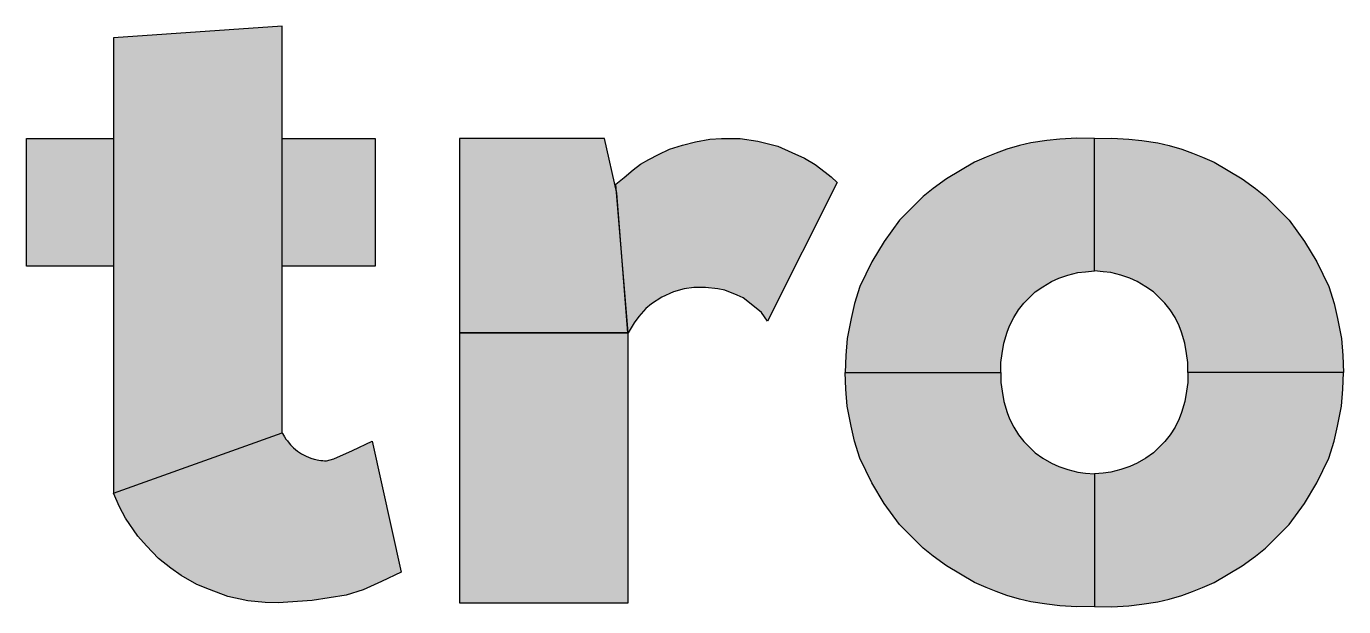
# Model space of a CAD drawing. Extents: x 0 to 119, y 0 to 84.
# Drawn here: x 114.119 to 115.479, y 8.117 to 8.716 of the extents above; entities that cross this region are included whole.
import ezdxf

# ---------------------------------------------------------------- set-up
doc = ezdxf.new("R2010")
doc.units = 0
doc.header["$MEASUREMENT"] = 0
doc.layers.add('16', color=10, linetype='CONTINUOUS')

msp = doc.modelspace()

# ---------------------------------------------------------------- linework, layer by layer
at = {"layer": '16', "linetype": 'Continuous'}
for points in [[(114.382967, 8.716434), (114.208967, 8.704434), (114.208967, 8.23403), (114.382967, 8.296434), (114.382967, 8.716434)], [(114.118967, 8.600648), (114.208967, 8.600648), (114.208967, 8.468648), (114.118967, 8.468648), (114.118967, 8.600648)], [(114.382967, 8.600648), (114.478967, 8.600648), (114.478967, 8.468648), (114.382967, 8.468648), (114.382967, 8.600648)], [(114.728761, 8.544088), (114.715967, 8.600648), (114.566245, 8.600648), (114.566245, 8.399648), (114.739967, 8.399648), (114.728701, 8.544018)], [(114.740245, 8.399648), (114.727688, 8.553433), (114.736094, 8.560349), (114.745612, 8.568201), (114.752989, 8.573912), (114.761555, 8.578671), (114.771549, 8.583906), (114.782971, 8.589617), (114.796297, 8.593663), (114.80986, 8.597232), (114.824614, 8.599849), (114.836861, 8.600512), (114.843151, 8.600665), (114.855933, 8.600493), (114.874237, 8.597633), (114.894907, 8.592448), (114.909484, 8.586095), (114.922439, 8.580291), (114.933393, 8.573516), (114.943766, 8.565872), (114.949844, 8.560859), (114.956278, 8.555202), (114.884245, 8.411648), (114.877865, 8.420593), (114.865742, 8.430599), (114.859093, 8.43579), (114.853014, 8.43865), (114.840321, 8.443656), (114.832811, 8.445285), (114.820298, 8.446695), (114.808319, 8.446695), (114.798129, 8.445265), (114.787223, 8.442047), (114.775098, 8.436633), (114.764512, 8.429732), (114.758753, 8.424832), (114.751467, 8.41666), (114.746461, 8.410045), (114.740245, 8.399648)], [(115.125168, 8.358835), (115.125168, 8.369184), (115.126549, 8.378318), (115.128203, 8.389071), (115.131546, 8.400335), (115.13411, 8.40701), (115.138385, 8.415632), (115.143374, 8.423374), (115.148894, 8.43036), (115.154482, 8.435947), (115.160487, 8.441952), (115.168577, 8.447374), (115.177523, 8.452817), (115.18509, 8.456214), (115.194265, 8.459217), (115.204773, 8.462052), (115.212446, 8.462886), (115.221671, 8.463661), (115.221676, 8.600638), (115.203691, 8.600975), (115.186063, 8.59997), (115.172539, 8.598401), (115.156269, 8.595933), (115.144414, 8.593176), (115.131317, 8.589316), (115.120289, 8.585456), (115.110088, 8.581183), (115.097956, 8.576082), (115.06914, 8.558792), (115.055419, 8.548907), (115.045056, 8.540618), (115.033679, 8.529241), (115.020381, 8.515944), (115.0048, 8.494214), (114.99182, 8.472975), (114.979628, 8.447409), (114.974121, 8.430103), (114.970581, 8.414371), (114.966584, 8.393684), (114.965075, 8.376219), (114.964256, 8.358835), (115.125168, 8.358835)], [(115.318175, 8.358835), (115.318175, 8.369184), (115.316794, 8.378318), (115.31514, 8.389071), (115.311797, 8.400335), (115.309233, 8.40701), (115.304958, 8.415632), (115.299969, 8.423374), (115.294449, 8.43036), (115.288861, 8.435947), (115.282856, 8.441952), (115.274766, 8.447374), (115.26582, 8.452817), (115.258252, 8.456214), (115.249078, 8.459217), (115.238569, 8.462052), (115.230896, 8.462886), (115.221671, 8.463661), (115.221666, 8.600638), (115.239651, 8.600975), (115.257279, 8.59997), (115.270804, 8.598401), (115.287074, 8.595933), (115.298929, 8.593176), (115.312025, 8.589316), (115.323054, 8.585456), (115.333255, 8.581183), (115.345386, 8.576082), (115.374203, 8.558792), (115.387924, 8.548907), (115.398287, 8.540618), (115.409664, 8.529241), (115.422961, 8.515944), (115.438543, 8.494214), (115.451522, 8.472975), (115.463715, 8.447409), (115.469222, 8.430103), (115.472761, 8.414371), (115.476759, 8.393684), (115.478268, 8.376219), (115.479087, 8.358835), (115.318175, 8.358835)], [(114.740245, 8.399648), (114.566245, 8.399648), (114.566245, 8.120648), (114.740245, 8.120648), (114.740245, 8.399648)], [(115.125168, 8.358835), (115.125168, 8.348486), (115.126549, 8.339352), (115.128203, 8.328599), (115.131546, 8.317335), (115.13411, 8.31066), (115.138385, 8.302038), (115.143374, 8.294296), (115.148894, 8.287311), (115.154482, 8.281723), (115.160487, 8.275718), (115.168577, 8.270296), (115.177523, 8.264853), (115.18509, 8.261456), (115.194265, 8.258453), (115.204773, 8.255618), (115.212446, 8.254784), (115.221671, 8.254009), (115.221676, 8.117032), (115.203691, 8.116695), (115.186063, 8.1177), (115.172538, 8.119269), (115.156269, 8.121737), (115.144414, 8.124494), (115.131317, 8.128354), (115.120289, 8.132214), (115.110088, 8.136487), (115.097956, 8.141588), (115.06914, 8.158878), (115.055419, 8.168763), (115.045056, 8.177052), (115.033679, 8.188429), (115.020381, 8.201727), (115.0048, 8.223456), (114.99182, 8.244695), (114.979628, 8.270261), (114.974121, 8.287567), (114.970581, 8.303299), (114.966584, 8.323987), (114.965075, 8.341451), (114.964256, 8.358835), (115.125168, 8.358835)], [(115.318175, 8.358835), (115.318175, 8.348486), (115.316794, 8.339352), (115.31514, 8.328599), (115.311797, 8.317335), (115.309233, 8.31066), (115.304958, 8.302038), (115.299969, 8.294296), (115.294449, 8.287311), (115.288861, 8.281723), (115.282856, 8.275718), (115.274766, 8.270296), (115.26582, 8.264853), (115.258252, 8.261456), (115.249078, 8.258453), (115.238569, 8.255618), (115.230896, 8.254784), (115.221671, 8.254009), (115.221666, 8.117032), (115.239651, 8.116695), (115.257279, 8.1177), (115.270804, 8.119269), (115.287074, 8.121737), (115.298929, 8.124494), (115.312025, 8.128354), (115.323054, 8.132214), (115.333255, 8.136487), (115.345386, 8.141588), (115.374203, 8.158878), (115.387924, 8.168763), (115.398287, 8.177052), (115.409664, 8.188429), (115.422961, 8.201727), (115.438543, 8.223456), (115.451522, 8.244695), (115.463715, 8.270261), (115.469222, 8.287567), (115.472761, 8.303299), (115.476759, 8.323987), (115.478268, 8.341451), (115.479087, 8.358835), (115.318175, 8.358835)], [(114.382967, 8.296434), (114.383491, 8.295538), (114.384624, 8.293899), (114.385631, 8.292152), (114.387059, 8.289889), (114.388496, 8.287907), (114.390268, 8.285686), (114.391716, 8.28396), (114.394951, 8.280795), (114.399019, 8.277383), (114.403046, 8.274767), (114.407905, 8.272189), (114.412659, 8.270299), (114.415978, 8.26923), (114.42102, 8.268176), (114.422889, 8.267898), (114.425225, 8.267641), (114.426974, 8.26753), (114.428863, 8.267479), (114.436581, 8.269549), (114.455674, 8.278107), (114.475967, 8.287865), (114.505967, 8.152329), (114.485674, 8.142571), (114.466581, 8.134013), (114.449247, 8.128493), (114.414134, 8.123211), (114.378948, 8.120648), (114.365405, 8.120856), (114.347786, 8.122766), (114.327061, 8.12736), (114.308056, 8.134516), (114.294871, 8.139772), (114.278684, 8.149031), (114.268112, 8.156554), (114.2553, 8.166588), (114.243154, 8.179487), (114.234115, 8.189468), (114.221309, 8.208111), (114.215234, 8.21993), (114.208967, 8.23403), (114.382967, 8.296434)]]:
    msp.add_lwpolyline(points, dxfattribs=at)
for points in [[(114.382967, 8.716434), (114.208967, 8.704434), (114.208967, 8.23403)], [(114.382967, 8.716434), (114.208967, 8.23403), (114.382967, 8.296434)], [(114.382967, 8.716434), (114.382967, 8.296434), (114.382967, 8.716434)], [(114.118967, 8.600648), (114.208967, 8.600648), (114.208967, 8.468648)], [(114.118967, 8.600648), (114.208967, 8.468648), (114.118967, 8.468648)], [(114.118967, 8.600648), (114.118967, 8.468648), (114.118967, 8.600648)], [(114.382967, 8.600648), (114.478967, 8.600648), (114.478967, 8.468648)], [(114.382967, 8.600648), (114.478967, 8.468648), (114.382967, 8.468648)], [(114.382967, 8.600648), (114.382967, 8.468648), (114.382967, 8.600648)], [(114.728761, 8.544088), (114.715967, 8.600648), (114.566245, 8.600648)], [(114.728761, 8.544088), (114.566245, 8.600648), (114.566245, 8.399648)], [(114.80986, 8.597232), (114.798129, 8.445265), (114.796297, 8.593663)], [(114.80986, 8.597232), (114.808319, 8.446695), (114.798129, 8.445265)], [(114.808319, 8.446695), (114.80986, 8.597232), (114.820298, 8.446695)], [(114.80986, 8.597232), (114.824614, 8.599849), (114.820298, 8.446695)], [(114.820298, 8.446695), (114.824614, 8.599849), (114.832811, 8.445285)], [(114.824614, 8.599849), (114.836861, 8.600512), (114.832811, 8.445285)], [(114.832811, 8.445285), (114.836861, 8.600512), (114.840321, 8.443656)], [(114.836861, 8.600512), (114.843151, 8.600665), (114.840321, 8.443656)], [(114.840321, 8.443656), (114.843151, 8.600665), (114.853014, 8.43865)], [(114.843151, 8.600665), (114.855933, 8.600493), (114.853014, 8.43865)], [(114.853014, 8.43865), (114.855933, 8.600493), (114.859093, 8.43579)], [(114.855933, 8.600493), (114.874237, 8.597633), (114.859093, 8.43579)], [(114.859093, 8.43579), (114.874237, 8.597633), (114.865742, 8.430599)], [(114.877865, 8.420593), (114.865742, 8.430599), (114.874237, 8.597633)], [(114.877865, 8.420593), (114.874237, 8.597633), (114.894907, 8.592448)], [(115.156269, 8.595933), (115.160487, 8.441952), (115.172539, 8.598401)], [(115.160487, 8.441952), (115.168577, 8.447374), (115.172539, 8.598401)], [(115.168577, 8.447374), (115.177523, 8.452817), (115.172539, 8.598401)], [(115.177523, 8.452817), (115.186063, 8.59997), (115.172539, 8.598401)], [(115.177523, 8.452817), (115.18509, 8.456214), (115.186063, 8.59997)], [(115.18509, 8.456214), (115.194265, 8.459217), (115.186063, 8.59997)], [(115.186063, 8.59997), (115.194265, 8.459217), (115.203691, 8.600975)], [(115.194265, 8.459217), (115.204773, 8.462052), (115.203691, 8.600975)], [(115.203691, 8.600975), (115.204773, 8.462052), (115.221676, 8.600638)], [(115.204773, 8.462052), (115.212446, 8.462886), (115.221676, 8.600638)], [(115.221676, 8.600638), (115.212446, 8.462886), (115.221671, 8.463661)], [(115.221671, 8.463661), (115.221666, 8.600638), (115.239651, 8.600975)], [(115.230896, 8.462886), (115.221671, 8.463661), (115.239651, 8.600975)], [(115.238569, 8.462052), (115.230896, 8.462886), (115.239651, 8.600975)], [(115.238569, 8.462052), (115.239651, 8.600975), (115.249078, 8.459217)], [(115.239651, 8.600975), (115.257279, 8.59997), (115.249078, 8.459217)], [(115.257279, 8.59997), (115.258252, 8.456214), (115.249078, 8.459217)], [(115.258252, 8.456214), (115.257279, 8.59997), (115.270804, 8.598401)], [(115.26582, 8.452817), (115.258252, 8.456214), (115.270804, 8.598401)], [(115.274766, 8.447374), (115.26582, 8.452817), (115.270804, 8.598401)], [(115.287074, 8.595933), (115.274766, 8.447374), (115.270804, 8.598401)], [(114.771549, 8.583906), (114.764512, 8.429732), (114.761555, 8.578671)], [(114.771549, 8.583906), (114.775098, 8.436633), (114.764512, 8.429732)], [(114.782971, 8.589617), (114.775098, 8.436633), (114.771549, 8.583906)], [(114.782971, 8.589617), (114.787223, 8.442047), (114.775098, 8.436633)], [(114.796297, 8.593663), (114.787223, 8.442047), (114.782971, 8.589617)], [(114.796297, 8.593663), (114.798129, 8.445265), (114.787223, 8.442047)], [(114.877865, 8.420593), (114.894907, 8.592448), (114.884245, 8.411648)], [(114.956278, 8.555202), (114.884245, 8.411648), (114.894907, 8.592448)], [(114.956278, 8.555202), (114.894907, 8.592448), (114.909484, 8.586095)], [(114.956278, 8.555202), (114.909484, 8.586095), (114.922439, 8.580291)], [(115.110088, 8.581183), (115.125168, 8.358835), (115.120289, 8.585456)], [(115.120289, 8.585456), (115.125168, 8.369184), (115.131317, 8.589316)], [(115.120289, 8.585456), (115.125168, 8.358835), (115.125168, 8.369184)], [(115.131317, 8.589316), (115.125168, 8.369184), (115.126549, 8.378318)], [(115.126549, 8.378318), (115.128203, 8.389071), (115.131317, 8.589316)], [(115.128203, 8.389071), (115.131546, 8.400335), (115.131317, 8.589316)], [(115.131317, 8.589316), (115.131546, 8.400335), (115.144414, 8.593176)], [(115.131546, 8.400335), (115.13411, 8.40701), (115.144414, 8.593176)], [(115.144414, 8.593176), (115.13411, 8.40701), (115.138385, 8.415632)], [(115.143374, 8.423374), (115.144414, 8.593176), (115.138385, 8.415632)], [(115.148894, 8.43036), (115.144414, 8.593176), (115.143374, 8.423374)], [(115.148894, 8.43036), (115.156269, 8.595933), (115.144414, 8.593176)], [(115.154482, 8.435947), (115.156269, 8.595933), (115.148894, 8.43036)], [(115.154482, 8.435947), (115.160487, 8.441952), (115.156269, 8.595933)], [(115.287074, 8.595933), (115.282856, 8.441952), (115.274766, 8.447374)], [(115.288861, 8.435947), (115.282856, 8.441952), (115.287074, 8.595933)], [(115.298929, 8.593176), (115.288861, 8.435947), (115.287074, 8.595933)], [(115.294449, 8.43036), (115.288861, 8.435947), (115.298929, 8.593176)], [(115.299969, 8.423374), (115.294449, 8.43036), (115.298929, 8.593176)], [(115.312025, 8.589316), (115.299969, 8.423374), (115.298929, 8.593176)], [(115.312025, 8.589316), (115.304958, 8.415632), (115.299969, 8.423374)], [(115.312025, 8.589316), (115.309233, 8.40701), (115.304958, 8.415632)], [(115.312025, 8.589316), (115.311797, 8.400335), (115.309233, 8.40701)], [(115.312025, 8.589316), (115.31514, 8.389071), (115.311797, 8.400335)], [(115.323054, 8.585456), (115.31514, 8.389071), (115.312025, 8.589316)], [(115.323054, 8.585456), (115.316794, 8.378318), (115.31514, 8.389071)], [(115.323054, 8.585456), (115.318175, 8.369184), (115.316794, 8.378318)], [(115.479087, 8.358835), (115.318175, 8.358835), (115.323054, 8.585456)], [(115.323054, 8.585456), (115.318175, 8.358835), (115.318175, 8.369184)], [(115.479087, 8.358835), (115.323054, 8.585456), (115.333255, 8.581183)], [(114.745612, 8.568201), (114.752989, 8.573912), (114.746461, 8.410045)], [(114.746461, 8.410045), (114.752989, 8.573912), (114.751467, 8.41666)], [(114.752989, 8.573912), (114.758753, 8.424832), (114.751467, 8.41666)], [(114.761555, 8.578671), (114.758753, 8.424832), (114.752989, 8.573912)], [(114.761555, 8.578671), (114.764512, 8.429732), (114.758753, 8.424832)], [(114.956278, 8.555202), (114.922439, 8.580291), (114.933393, 8.573516)], [(114.956278, 8.555202), (114.933393, 8.573516), (114.943766, 8.565872)], [(115.125168, 8.358835), (115.097956, 8.576082), (115.06914, 8.558792)], [(115.110088, 8.581183), (115.097956, 8.576082), (115.125168, 8.358835)], [(115.479087, 8.358835), (115.333255, 8.581183), (115.345386, 8.576082)], [(115.479087, 8.358835), (115.345386, 8.576082), (115.374203, 8.558792)], [(114.727688, 8.553433), (114.736094, 8.560349), (114.740245, 8.399648)], [(114.736094, 8.560349), (114.745612, 8.568201), (114.740245, 8.399648)], [(114.740245, 8.399648), (114.745612, 8.568201), (114.746461, 8.410045)], [(114.956278, 8.555202), (114.943766, 8.565872), (114.949844, 8.560859)], [(115.125168, 8.358835), (115.06914, 8.558792), (115.055419, 8.548907)], [(115.479087, 8.358835), (115.374203, 8.558792), (115.387924, 8.548907)], [(114.728761, 8.544088), (114.566245, 8.399648), (114.739967, 8.399648)], [(114.728761, 8.544088), (114.739967, 8.399648), (114.728761, 8.544088)], [(115.125168, 8.358835), (115.055419, 8.548907), (115.045056, 8.540618)], [(115.479087, 8.358835), (115.387924, 8.548907), (115.398287, 8.540618)], [(115.125168, 8.358835), (115.033679, 8.529241), (115.020381, 8.515944)], [(115.125168, 8.358835), (115.045056, 8.540618), (115.033679, 8.529241)], [(115.479087, 8.358835), (115.398287, 8.540618), (115.409664, 8.529241)], [(115.479087, 8.358835), (115.409664, 8.529241), (115.422961, 8.515944)], [(115.125168, 8.358835), (115.020381, 8.515944), (115.0048, 8.494214)], [(115.479087, 8.358835), (115.422961, 8.515944), (115.438543, 8.494214)], [(115.125168, 8.358835), (115.0048, 8.494214), (114.99182, 8.472975)], [(115.479087, 8.358835), (115.438543, 8.494214), (115.451522, 8.472975)], [(115.125168, 8.358835), (114.99182, 8.472975), (114.979628, 8.447409)], [(115.479087, 8.358835), (115.451522, 8.472975), (115.463715, 8.447409)], [(115.125168, 8.358835), (114.979628, 8.447409), (114.974121, 8.430103)], [(115.479087, 8.358835), (115.463715, 8.447409), (115.469222, 8.430103)], [(115.125168, 8.358835), (114.974121, 8.430103), (114.970581, 8.414371)], [(115.479087, 8.358835), (115.469222, 8.430103), (115.472761, 8.414371)], [(115.125168, 8.358835), (114.970581, 8.414371), (114.966584, 8.393684)], [(115.479087, 8.358835), (115.472761, 8.414371), (115.476759, 8.393684)], [(114.740245, 8.399648), (114.566245, 8.399648), (114.566245, 8.120648)], [(114.740245, 8.399648), (114.566245, 8.120648), (114.740245, 8.120648)], [(114.740245, 8.399648), (114.740245, 8.120648), (114.740245, 8.399648)], [(115.125168, 8.358835), (114.966584, 8.393684), (114.965075, 8.376219)], [(115.479087, 8.358835), (115.476759, 8.393684), (115.478268, 8.376219)], [(115.125168, 8.358835), (114.965075, 8.376219), (114.964256, 8.358835)], [(115.125168, 8.358835), (114.965075, 8.341451), (114.964256, 8.358835)], [(115.125168, 8.358835), (114.966584, 8.323987), (114.965075, 8.341451)], [(115.125168, 8.358835), (114.970581, 8.303299), (114.966584, 8.323987)], [(115.125168, 8.358835), (114.974121, 8.287567), (114.970581, 8.303299)], [(115.125168, 8.358835), (114.979628, 8.270261), (114.974121, 8.287567)], [(115.125168, 8.358835), (114.99182, 8.244695), (114.979628, 8.270261)], [(115.125168, 8.358835), (115.0048, 8.223456), (114.99182, 8.244695)], [(115.125168, 8.358835), (115.020381, 8.201727), (115.0048, 8.223456)], [(115.125168, 8.358835), (115.033679, 8.188429), (115.020381, 8.201727)], [(115.125168, 8.358835), (115.045056, 8.177052), (115.033679, 8.188429)], [(115.125168, 8.358835), (115.055419, 8.168763), (115.045056, 8.177052)], [(115.125168, 8.358835), (115.06914, 8.158878), (115.055419, 8.168763)], [(115.125168, 8.358835), (115.097956, 8.141588), (115.06914, 8.158878)], [(115.110088, 8.136487), (115.097956, 8.141588), (115.125168, 8.358835)], [(115.110088, 8.136487), (115.125168, 8.358835), (115.120289, 8.132214)], [(115.120289, 8.132214), (115.125168, 8.358835), (115.125168, 8.348486)], [(115.479087, 8.358835), (115.318175, 8.358835), (115.318175, 8.348486)], [(115.479087, 8.358835), (115.318175, 8.348486), (115.323054, 8.132214)], [(115.479087, 8.358835), (115.323054, 8.132214), (115.333255, 8.136487)], [(115.479087, 8.358835), (115.333255, 8.136487), (115.345386, 8.141588)], [(115.479087, 8.358835), (115.345386, 8.141588), (115.374203, 8.158878)], [(115.479087, 8.358835), (115.374203, 8.158878), (115.387924, 8.168763)], [(115.479087, 8.358835), (115.387924, 8.168763), (115.398287, 8.177052)], [(115.479087, 8.358835), (115.398287, 8.177052), (115.409664, 8.188429)], [(115.479087, 8.358835), (115.409664, 8.188429), (115.422961, 8.201727)], [(115.479087, 8.358835), (115.422961, 8.201727), (115.438543, 8.223456)], [(115.479087, 8.358835), (115.438543, 8.223456), (115.451522, 8.244695)], [(115.479087, 8.358835), (115.451522, 8.244695), (115.463715, 8.270261)], [(115.479087, 8.358835), (115.463715, 8.270261), (115.469222, 8.287567)], [(115.479087, 8.358835), (115.469222, 8.287567), (115.472761, 8.303299)], [(115.479087, 8.358835), (115.472761, 8.303299), (115.476759, 8.323987)], [(115.479087, 8.358835), (115.476759, 8.323987), (115.478268, 8.341451)], [(115.120289, 8.132214), (115.125168, 8.348486), (115.131317, 8.128354)], [(115.131317, 8.128354), (115.125168, 8.348486), (115.126549, 8.339352)], [(115.126549, 8.339352), (115.128203, 8.328599), (115.131317, 8.128354)], [(115.316794, 8.339352), (115.31514, 8.328599), (115.323054, 8.132214)], [(115.318175, 8.348486), (115.316794, 8.339352), (115.323054, 8.132214)], [(115.128203, 8.328599), (115.131546, 8.317335), (115.131317, 8.128354)], [(115.31514, 8.328599), (115.311797, 8.317335), (115.312025, 8.128354)], [(115.323054, 8.132214), (115.31514, 8.328599), (115.312025, 8.128354)], [(115.131317, 8.128354), (115.131546, 8.317335), (115.144414, 8.124494)], [(115.131546, 8.317335), (115.13411, 8.31066), (115.144414, 8.124494)], [(115.144414, 8.124494), (115.13411, 8.31066), (115.138385, 8.302038)], [(115.304958, 8.302038), (115.312025, 8.128354), (115.309233, 8.31066)], [(115.312025, 8.128354), (115.311797, 8.317335), (115.309233, 8.31066)], [(115.143374, 8.294296), (115.144414, 8.124494), (115.138385, 8.302038)], [(115.299969, 8.294296), (115.312025, 8.128354), (115.304958, 8.302038)], [(114.382967, 8.296434), (114.215234, 8.21993), (114.208967, 8.23403)], [(114.382967, 8.296434), (114.221309, 8.208111), (114.215234, 8.21993)], [(114.382967, 8.296434), (114.234115, 8.189468), (114.221309, 8.208111)], [(114.382967, 8.296434), (114.243154, 8.179487), (114.234115, 8.189468)], [(114.382967, 8.296434), (114.2553, 8.166588), (114.243154, 8.179487)], [(114.382967, 8.296434), (114.268112, 8.156554), (114.2553, 8.166588)], [(114.382967, 8.296434), (114.278684, 8.149031), (114.268112, 8.156554)], [(114.382967, 8.296434), (114.294871, 8.139772), (114.278684, 8.149031)], [(114.382967, 8.296434), (114.308056, 8.134516), (114.294871, 8.139772)], [(114.382967, 8.296434), (114.327061, 8.12736), (114.308056, 8.134516)], [(114.382967, 8.296434), (114.347786, 8.122766), (114.327061, 8.12736)], [(114.382967, 8.296434), (114.365405, 8.120856), (114.347786, 8.122766)], [(114.382967, 8.296434), (114.378948, 8.120648), (114.365405, 8.120856)], [(114.414134, 8.123211), (114.378948, 8.120648), (114.382967, 8.296434)], [(114.414134, 8.123211), (114.382967, 8.296434), (114.382967, 8.296434)], [(114.414134, 8.123211), (114.382967, 8.296434), (114.384624, 8.293899)], [(114.414134, 8.123211), (114.384624, 8.293899), (114.385631, 8.292152)], [(114.414134, 8.123211), (114.385631, 8.292152), (114.387059, 8.289889)], [(114.414134, 8.123211), (114.387059, 8.289889), (114.388496, 8.287907)], [(114.414134, 8.123211), (114.388496, 8.287907), (114.390268, 8.285686)], [(114.414134, 8.123211), (114.390268, 8.285686), (114.391716, 8.28396)], [(114.414134, 8.123211), (114.391716, 8.28396), (114.394951, 8.280795)], [(114.455674, 8.278107), (114.475967, 8.287865), (114.466581, 8.134013)], [(114.466581, 8.134013), (114.475967, 8.287865), (114.485674, 8.142571)], [(114.475967, 8.287865), (114.505967, 8.152329), (114.485674, 8.142571)], [(115.148894, 8.287311), (115.144414, 8.124494), (115.143374, 8.294296)], [(115.148894, 8.287311), (115.156269, 8.121737), (115.144414, 8.124494)], [(115.154482, 8.281723), (115.156269, 8.121737), (115.148894, 8.287311)], [(115.294449, 8.287311), (115.288861, 8.281723), (115.298929, 8.124494)], [(115.294449, 8.287311), (115.298929, 8.124494), (115.299969, 8.294296)], [(115.299969, 8.294296), (115.298929, 8.124494), (115.312025, 8.128354)], [(114.414134, 8.123211), (114.394951, 8.280795), (114.399019, 8.277383)], [(114.414134, 8.123211), (114.399019, 8.277383), (114.403046, 8.274767)], [(114.414134, 8.123211), (114.403046, 8.274767), (114.407905, 8.272189)], [(114.414134, 8.123211), (114.407905, 8.272189), (114.412659, 8.270299)], [(114.414134, 8.123211), (114.412659, 8.270299), (114.415978, 8.26923)], [(114.428863, 8.267479), (114.436581, 8.269549), (114.449247, 8.128493)], [(114.436581, 8.269549), (114.455674, 8.278107), (114.449247, 8.128493)], [(114.449247, 8.128493), (114.455674, 8.278107), (114.466581, 8.134013)], [(115.154482, 8.281723), (115.160487, 8.275718), (115.156269, 8.121737)], [(115.156269, 8.121737), (115.160487, 8.275718), (115.172538, 8.119269)], [(115.160487, 8.275718), (115.168577, 8.270296), (115.172538, 8.119269)], [(115.168577, 8.270296), (115.177523, 8.264853), (115.172538, 8.119269)], [(115.274766, 8.270296), (115.26582, 8.264853), (115.270804, 8.119269)], [(115.287074, 8.121737), (115.274766, 8.270296), (115.270804, 8.119269)], [(115.287074, 8.121737), (115.282856, 8.275718), (115.274766, 8.270296)], [(115.287074, 8.121737), (115.288861, 8.281723), (115.282856, 8.275718)], [(115.287074, 8.121737), (115.298929, 8.124494), (115.288861, 8.281723)], [(114.449247, 8.128493), (114.414134, 8.123211), (114.415978, 8.26923)], [(114.449247, 8.128493), (114.415978, 8.26923), (114.42102, 8.268176)], [(114.449247, 8.128493), (114.42102, 8.268176), (114.422889, 8.267898)], [(114.449247, 8.128493), (114.422889, 8.267898), (114.425225, 8.267641)], [(114.449247, 8.128493), (114.425225, 8.267641), (114.426974, 8.26753)], [(114.449247, 8.128493), (114.426974, 8.26753), (114.428863, 8.267479)], [(115.177523, 8.264853), (115.186063, 8.1177), (115.172538, 8.119269)], [(115.177523, 8.264853), (115.18509, 8.261456), (115.186063, 8.1177)], [(115.18509, 8.261456), (115.194265, 8.258453), (115.186063, 8.1177)], [(115.186063, 8.1177), (115.194265, 8.258453), (115.203691, 8.116695)], [(115.194265, 8.258453), (115.204773, 8.255618), (115.203691, 8.116695)], [(115.249078, 8.258453), (115.238569, 8.255618), (115.239651, 8.116695)], [(115.257279, 8.1177), (115.249078, 8.258453), (115.239651, 8.116695)], [(115.258252, 8.261456), (115.249078, 8.258453), (115.257279, 8.1177)], [(115.270804, 8.119269), (115.258252, 8.261456), (115.257279, 8.1177)], [(115.26582, 8.264853), (115.258252, 8.261456), (115.270804, 8.119269)], [(115.203691, 8.116695), (115.204773, 8.255618), (115.221676, 8.117032)], [(115.204773, 8.255618), (115.212446, 8.254784), (115.221676, 8.117032)], [(115.221676, 8.117032), (115.212446, 8.254784), (115.221671, 8.254009)], [(115.221666, 8.117032), (115.239651, 8.116695), (115.221671, 8.254009)], [(115.239651, 8.116695), (115.230896, 8.254784), (115.221671, 8.254009)], [(115.239651, 8.116695), (115.238569, 8.255618), (115.230896, 8.254784)]]:
    msp.add_solid(points, dxfattribs=at)

doc.saveas('drawing.dxf')
